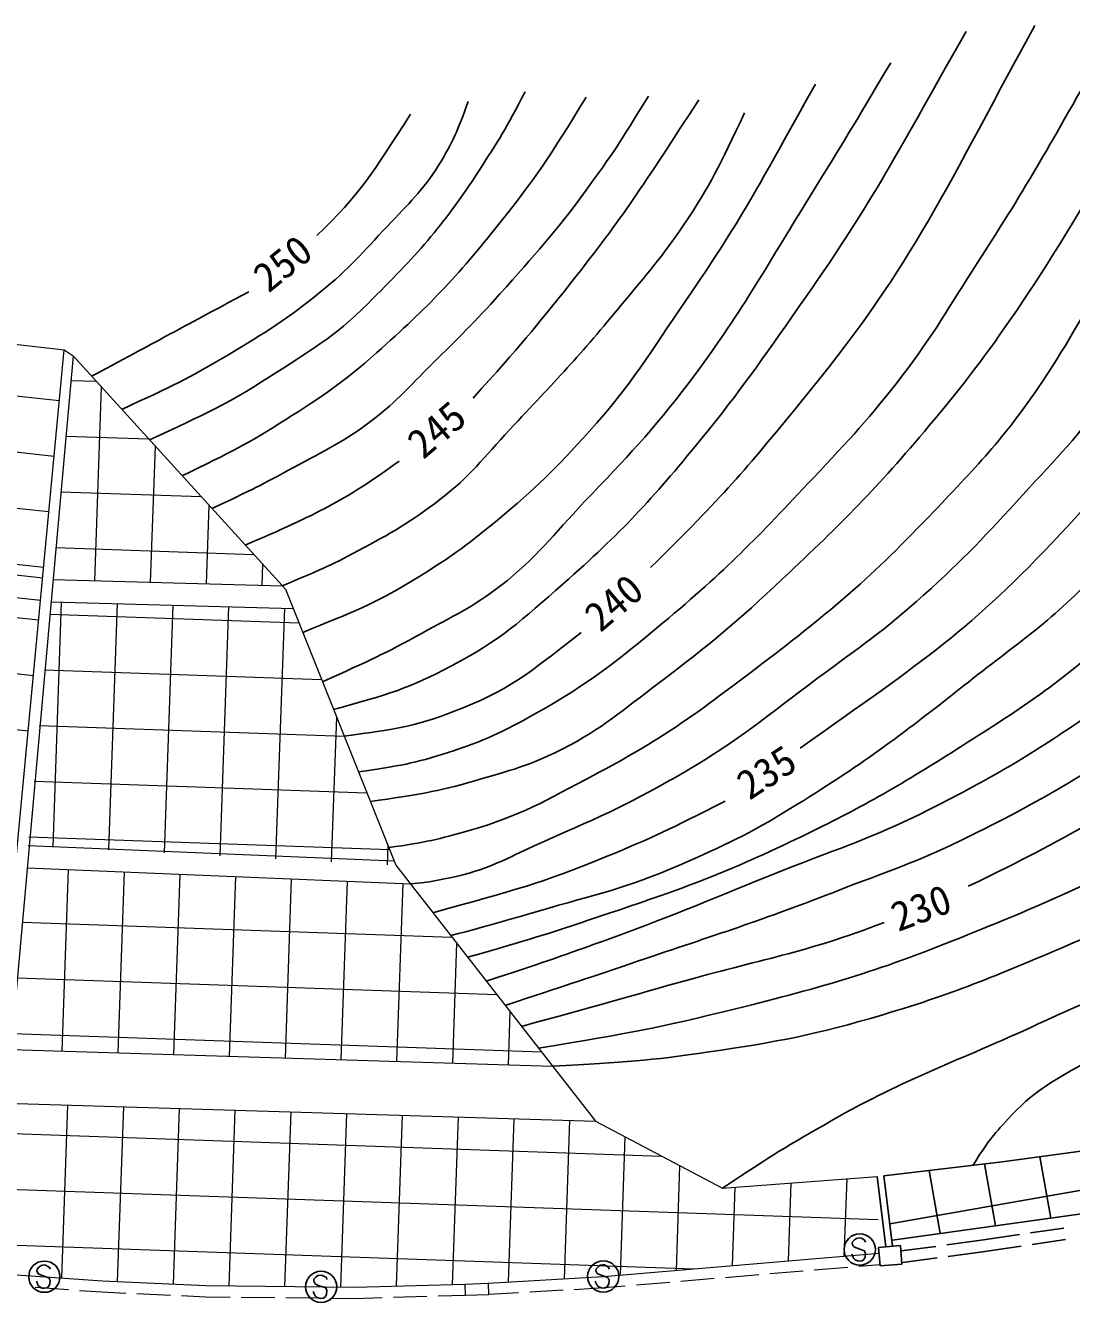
# Model space of a CAD drawing. Units: millimetres, scale not verified. Extents: x 40000 to 680000, y 20000 to 380000.
# Drawn here: x 335598 to 382461, y 282323 to 339518 of the extents above; entities that cross this region are included whole.
import ezdxf
from ezdxf.enums import TextEntityAlignment as Align

# ---------------------------------------------------------------- set-up
doc = ezdxf.new("R2010")
doc.units = ezdxf.units.MM
doc.header["$LTSCALE"] = 1000
for name, color, linetype, lineweight in [('M-BGD', 7, 'Continuous', 25), ('M-STR-STRC', 7, 'Continuous', 25), ('M-WORK', 1, 'Continuous', 13)]:
    doc.layers.add(name, color=color, linetype=linetype, lineweight=lineweight)
doc.styles.add('ＭＳ ゴシック', font='')
doc.styles.get('ＭＳ ゴシック').set_extended_font_data('MS Gothic')

msp = doc.modelspace()

# ---------------------------------------------------------------- linework, layer by layer
at = {"layer": 'M-BGD'}
for p, q in [((379361, 288620), (385147, 289411)), ((374324, 285843), (393495, 289224)), ((381531, 286101), (381046, 288850)), ((374057, 287997), (379361, 288620)), ((379053, 285757), (378565, 288526)), ((374149, 284814), (373759, 287960)), ((374448, 284840), (374057, 287997)), ((376575, 285413), (376078, 288234)), ((382906, 286293), (374545, 285131)), ((382113, 285653), (380629, 285435)), ((374796, 284870), (373812, 284786)), ((374545, 285131), (374413, 285119)), ((374867, 284042), (374796, 284870)), ((376377, 284836), (374838, 284631)), ((378411, 285108), (376872, 284902)), ((380134, 285362), (378411, 285108)), ((380209, 284847), (378480, 284592)), ((382188, 285139), (380704, 284920)), ((373812, 284786), (373883, 283958)), ((376446, 284321), (374907, 284115)), ((378480, 284592), (376941, 284387)), ((373883, 283958), (374867, 284042))]:
    msp.add_line(p, q, dxfattribs=at)
for points, knots in [([(349400, 308882), (351841, 309545), (352738, 309814), (354688, 310836), (356832, 311959), (357867, 312904), (359681, 314506), (362294, 316817), (363647, 318260), (365847, 320967), (367671, 323210), (368592, 324547), (370252, 326913), (373489, 331527), (374366, 333301), (377740, 339247)], [0, 0, 0, 0, 1, 1, 1, 2, 2, 2, 3, 3, 3, 4, 4, 4, 5, 5, 5, 5]), ([(363605, 315240), (366887, 318458), (367835, 319607), (370305, 322614), (375239, 328622), (376424, 331452), (380813, 339518)], [0, 0, 0, 0, 1, 1, 1, 2, 2, 2, 2]), ([(350520, 306088), (352378, 306363), (353004, 306463), (354529, 306954), (356137, 307472), (357003, 307893), (358477, 308716), (360856, 310042), (362059, 311023), (364155, 312762), (366971, 315098), (368390, 316601), (370901, 319263), (372518, 320978), (373429, 321944), (374865, 323815), (376313, 325701), (376953, 326882), (378242, 328880), (380646, 332608), (381338, 333915), (384042, 338644)], [0, 0, 0, 0, 1, 1, 1, 2, 2, 2, 3, 3, 3, 4, 4, 4, 5, 5, 5, 6, 6, 6, 7, 7, 7, 7]), ([(351053, 304758), (353248, 305086), (353940, 305173), (355731, 305690), (357294, 306140), (358194, 306375), (359646, 307109), (361487, 308039), (362350, 308859), (364002, 310094), (366262, 311785), (367475, 312812), (369532, 314744), (372233, 317280), (373704, 318762), (376090, 321596), (377721, 323532), (378577, 324670), (380006, 326759), (381555, 329025), (382311, 330368), (383750, 332706), (385119, 334930), (385546, 335647), (387200, 338432)], [0, 0, 0, 0, 1, 1, 1, 2, 2, 2, 3, 3, 3, 4, 4, 4, 5, 5, 5, 6, 6, 6, 7, 7, 7, 8, 8, 8, 8]), ([(348903, 310122), (351049, 311096), (351669, 311363), (353367, 312304), (354774, 313083), (355621, 313446), (356891, 314433), (358524, 315702), (359212, 316676), (360635, 318177), (362550, 320198), (363656, 321314), (365333, 323536), (367681, 326647), (368710, 328594), (370766, 331905), (372198, 334212), (372656, 334964), (374363, 337852)], [0, 0, 0, 0, 1, 1, 1, 2, 2, 2, 3, 3, 3, 4, 4, 4, 5, 5, 5, 6, 6, 6, 6]), ([(356241, 296716), (358752, 297537), (359419, 297769), (361438, 298496), (364394, 299560), (366014, 300253), (368926, 301432), (371746, 302574), (373404, 303047), (376120, 304418), (378913, 305826), (380429, 306729), (383021, 308480), (385217, 309963), (386365, 310911), (388454, 312542), (391583, 314986), (393377, 316309), (396382, 318905), (397944, 320254), (398629, 321238), (400298, 322453), (402507, 324061), (404027, 324522), (406464, 325756), (409245, 327165), (410865, 327825), (413659, 329207), (415992, 330361), (417361, 330897), (419605, 332217), (422618, 333988), (423609, 334880), (426824, 337503)], [0, 0, 0, 0, 1, 1, 1, 2, 2, 2, 3, 3, 3, 4, 4, 4, 5, 5, 5, 6, 6, 6, 7, 7, 7, 8, 8, 8, 9, 9, 9, 10, 10, 10, 11, 11, 11, 11]), ([(348016, 312336), (350341, 313276), (351108, 313562), (352927, 314653), (354496, 315595), (355334, 316204), (356744, 317369), (358463, 318791), (359359, 319679), (360855, 321334), (362767, 323448), (363571, 324859), (365187, 327207), (367687, 330841), (368384, 332230), (370986, 336897)], [0, 0, 0, 0, 1, 1, 1, 2, 2, 2, 3, 3, 3, 4, 4, 4, 5, 5, 5, 5]), ([(351878, 302698), (353544, 302936), (354094, 303068), (355476, 303459), (357770, 304108), (358944, 304829), (361055, 305938), (364052, 307514), (365602, 308654), (368298, 310702), (371512, 313142), (373277, 314596), (376064, 317513), (378187, 319735), (379416, 320982), (381130, 323533), (383617, 327236), (384438, 329670), (386929, 333371), (387926, 334851), (388258, 335364), (389548, 337115)], [0, 0, 0, 0, 1, 1, 1, 2, 2, 2, 3, 3, 3, 4, 4, 4, 5, 5, 5, 6, 6, 6, 7, 7, 7, 7]), ([(355407, 297786), (358193, 298574), (358963, 298820), (361212, 299575), (364636, 300726), (366568, 301378), (369826, 302936), (372662, 304292), (374216, 305141), (376874, 306819), (379577, 308525), (381118, 309474), (383563, 311534), (385785, 313407), (386812, 314696), (388897, 316722), (391705, 319448), (393169, 321092), (396092, 323696), (397557, 325001), (398382, 325757), (400056, 326779), (402785, 328445), (404622, 328786), (407544, 330083), (411534, 331853), (413900, 332576), (417749, 334634), (419492, 335567), (420106, 335886), (422153, 337130)], [0, 0, 0, 0, 1, 1, 1, 2, 2, 2, 3, 3, 3, 4, 4, 4, 5, 5, 5, 6, 6, 6, 7, 7, 7, 8, 8, 8, 9, 9, 9, 10, 10, 10, 10]), ([(359213, 292903), (362515, 293079), (363501, 293148), (366222, 293545), (369298, 293993), (371025, 294321), (374004, 295209), (377430, 296229), (379278, 297040), (382568, 298439), (384992, 299469), (386372, 300032), (388637, 301375), (390079, 302230), (390765, 302896), (392161, 303822), (394972, 305689), (396556, 306730), (399502, 308374), (401855, 309687), (403268, 310254), (405767, 311262), (408957, 312548), (410865, 312938), (414136, 314002), (416620, 314810), (418095, 315037), (420499, 316058), (422632, 316964), (423781, 317602), (425735, 318848), (428364, 320522), (429615, 321778), (432147, 323595), (434590, 325348), (435854, 326501), (438460, 328000), (439975, 328871), (440909, 329224), (442572, 329762), (445579, 330735), (447377, 330895), (450500, 331377), (454135, 331938), (456210, 331963), (459848, 332503), (463762, 333083), (465960, 333403), (469832, 334216), (472128, 334697), (473397, 335051), (475656, 335684), (477487, 336197), (478087, 336379), (480318, 337085)], [0, 0, 0, 0, 1, 1, 1, 2, 2, 2, 3, 3, 3, 4, 4, 4, 5, 5, 5, 6, 6, 6, 7, 7, 7, 8, 8, 8, 9, 9, 9, 10, 10, 10, 11, 11, 11, 12, 12, 12, 13, 13, 13, 14, 14, 14, 15, 15, 15, 16, 16, 16, 17, 17, 17, 18, 18, 18, 18]), ([(341152, 320959), (343713, 322144), (344529, 322504), (346527, 323781), (348335, 324936), (349408, 325551), (350932, 327060), (353092, 329199), (354268, 330482), (355924, 333031), (356792, 334367), (357117, 334874), (357980, 336555)], [0, 0, 0, 0, 1, 1, 1, 2, 2, 2, 3, 3, 3, 4, 4, 4, 4]), ([(342619, 319347), (344839, 320433), (345522, 320760), (347262, 321872), (348921, 322933), (349855, 323547), (351324, 324858), (353664, 326946), (354906, 328223), (356854, 330682), (358511, 332772), (359058, 333608), (360721, 336310)], [0, 0, 0, 0, 1, 1, 1, 2, 2, 2, 3, 3, 3, 4, 4, 4, 4]), ([(363510, 336359), (362265, 334330), (361885, 333742), (360721, 332150), (359326, 330244), (358433, 329257), (356854, 327501), (355697, 326213), (355004, 325533), (353771, 324319), (352778, 323342), (352279, 322723), (351177, 321872), (349887, 320876), (349032, 320505), (347604, 319719), (346205, 318949), (345711, 318714), (343951, 317884)], [0, 0, 0, 0, 1, 1, 1, 2, 2, 2, 3, 3, 3, 4, 4, 4, 5, 5, 5, 6, 6, 6, 6]), ([(352850, 301068), (353790, 301159), (354101, 301230), (354888, 301407), (356534, 301779), (357355, 302331), (358902, 303006), (361404, 304098), (362812, 304723), (365166, 306106), (367607, 307539), (368818, 308591), (371088, 310282), (372977, 311689), (374085, 312425), (375836, 314002), (377674, 315657), (378620, 316679), (380289, 318504), (381834, 320194), (382773, 321096), (384075, 322979), (385339, 324807), (385759, 326011), (386848, 327950), (388042, 330078), (388642, 331311), (389931, 333383), (390491, 334283), (390639, 334949), (391448, 335634), (392056, 336149), (392401, 336331), (393210, 336662)], [0, 0, 0, 0, 1, 1, 1, 2, 2, 2, 3, 3, 3, 4, 4, 4, 5, 5, 5, 6, 6, 6, 7, 7, 7, 8, 8, 8, 9, 9, 9, 10, 10, 10, 11, 11, 11, 11]), ([(357088, 295630), (359811, 296520), (360507, 296755), (362693, 297495), (366262, 298705), (368284, 299327), (371796, 300693), (374198, 301627), (375588, 302061), (377898, 303205), (381429, 304955), (383310, 306140), (386609, 308295), (391350, 311392), (393769, 313471), (398388, 316746), (400539, 318271), (401670, 319242), (403931, 320600), (407647, 322834), (410096, 323388), (413988, 325299), (417511, 327028), (419626, 327756), (422945, 329850), (426603, 332159), (427847, 333337), (431607, 336751)], [0, 0, 0, 0, 1, 1, 1, 2, 2, 2, 3, 3, 3, 4, 4, 4, 5, 5, 5, 6, 6, 6, 7, 7, 7, 8, 8, 8, 9, 9, 9, 9]), ([(358581, 293714), (362767, 294400), (363995, 294627), (367406, 295476), (371413, 296474), (373656, 297117), (377488, 298658), (382041, 300489), (384575, 301631), (388793, 304139), (391743, 305893), (393089, 307344), (395988, 309180), (398961, 311063), (400632, 312141), (403819, 313634), (408242, 315706), (411135, 315841), (415614, 317794), (418545, 319072), (420219, 319760), (422955, 321416), (426967, 323843), (429071, 325432), (432890, 328153), (435328, 329890), (436413, 331298), (439057, 332701), (442256, 334399), (444432, 334489), (447977, 335234), (451001, 335869), (452106, 336021), (455795, 336445)], [0, 0, 0, 0, 1, 1, 1, 2, 2, 2, 3, 3, 3, 4, 4, 4, 5, 5, 5, 6, 6, 6, 7, 7, 7, 8, 8, 8, 9, 9, 9, 10, 10, 10, 11, 11, 11, 11]), ([(339909, 322325), (342185, 323376), (342876, 323688), (344668, 324760), (346356, 325770), (347300, 326359), (348828, 327598), (350098, 328629), (350697, 329339), (351813, 330535), (352767, 331557), (353380, 332086), (354113, 333276), (354755, 334317), (354948, 334790), (355435, 336114)], [0, 0, 0, 0, 1, 1, 1, 2, 2, 2, 3, 3, 3, 4, 4, 4, 5, 5, 5, 5]), ([(355648, 322828), (357798, 325215), (358390, 325924), (360036, 328000), (362462, 331058), (363170, 332230), (365768, 336187)], [0, 0, 0, 0, 1, 1, 1, 2, 2, 2, 2]), ([(377829, 300962), (380569, 302280), (381335, 302715), (383533, 303931), (388340, 306590), (390650, 308709), (395305, 311625), (398239, 313463), (399860, 314546), (402940, 316128), (405787, 317590), (407535, 318086), (410428, 319456), (414653, 321457), (417153, 322349), (421149, 324775), (423872, 326429), (425301, 327512), (427866, 329400), (431264, 331902), (432343, 332880), (436236, 336228)], [0, 0, 0, 0, 1, 1, 1, 2, 2, 2, 3, 3, 3, 4, 4, 4, 5, 5, 5, 6, 6, 6, 7, 7, 7, 7]), ([(378042, 288465), (378662, 289458), (378930, 289798), (379624, 290549), (380718, 291734), (381547, 292203), (382952, 292996), (384631, 293944), (385696, 294227), (387455, 295019), (389250, 295828), (390283, 296225), (392050, 297095), (394115, 298111), (395245, 298737), (397243, 299881), (399358, 301092), (400427, 301967), (402561, 303143), (404653, 304297), (405849, 304923), (408075, 305786), (411000, 306920), (412760, 307201), (415743, 308168), (419404, 309355), (421512, 309876), (425075, 311333), (428304, 312654), (430065, 313520), (433167, 315118), (436736, 316957), (438596, 318251), (442172, 320077), (444452, 321242), (445717, 321942), (448110, 322851), (450621, 323804), (452109, 324104), (454701, 324808), (458716, 325899), (461025, 326276), (465044, 327353), (468737, 328343), (470820, 328866), (474441, 330094), (476451, 330776), (477534, 331280), (479498, 332085), (481344, 332840), (482290, 333490), (484189, 334099), (486369, 334799), (487669, 334923), (489931, 335274), (491905, 335580), (493024, 335751), (495021, 335763), (497372, 335778), (498689, 335603), (501025, 335339), (504610, 334934), (506632, 334721), (510161, 333969), (513910, 333170), (515974, 332555), (519655, 331489), (523601, 330347), (525776, 329590), (529672, 328291), (533152, 327132), (535111, 326508), (538547, 325224), (541072, 324282), (541895, 323961), (544974, 322713)], [0, 0, 0, 0, 1, 1, 1, 2, 2, 2, 3, 3, 3, 4, 4, 4, 5, 5, 5, 6, 6, 6, 7, 7, 7, 8, 8, 8, 9, 9, 9, 10, 10, 10, 11, 11, 11, 12, 12, 12, 13, 13, 13, 14, 14, 14, 15, 15, 15, 16, 16, 16, 17, 17, 17, 18, 18, 18, 19, 19, 19, 20, 20, 20, 21, 21, 21, 22, 22, 22, 23, 23, 23, 24, 24, 24, 25, 25, 25, 25]), ([(347099, 314425), (348718, 315091), (349203, 315303), (350492, 315987), (351986, 316780), (352816, 317262), (354162, 318287), (355539, 319335), (356110, 320158), (357295, 321419), (359315, 323570), (360462, 324768), (362336, 327048), (363443, 328395), (364098, 329128), (365076, 330572), (366334, 332427), (366669, 333212), (367817, 335613)], [0, 0, 0, 0, 1, 1, 1, 2, 2, 2, 3, 3, 3, 4, 4, 4, 5, 5, 5, 6, 6, 6, 6]), ([(366821, 287441), (369059, 288942), (369751, 289344), (371694, 290454), (375159, 292431), (377324, 293108), (380944, 294785), (385555, 296920), (388293, 297803), (392764, 300218), (397776, 302924), (399872, 305732), (405097, 307999), (409571, 309941), (412521, 309731), (417137, 311303), (420731, 312527), (422830, 313088), (426167, 314900), (431633, 317869), (434018, 320677), (439528, 323563), (442990, 325376), (445246, 325700), (448998, 326793), (454496, 328395), (457735, 328661), (463314, 329950), (467942, 331020), (470610, 331362), (475133, 332813), (477949, 333716), (478942, 334055), (482254, 335383)], [0, 0, 0, 0, 1, 1, 1, 2, 2, 2, 3, 3, 3, 4, 4, 4, 5, 5, 5, 6, 6, 6, 7, 7, 7, 8, 8, 8, 9, 9, 9, 10, 10, 10, 11, 11, 11, 11]), ([(354652, 298755), (356552, 299260), (357056, 299405), (358587, 299857), (361074, 300590), (362527, 300867), (364900, 301912), (366903, 302795), (368030, 303308), (369892, 304457), (373044, 306401), (374722, 307642), (377625, 309939), (379998, 311816), (381457, 312744), (383547, 314931), (386641, 318168), (387994, 320320), (390913, 323716), (392308, 325339), (392918, 326426), (394535, 327827), (395593, 328744), (396224, 329247), (397471, 329883), (398938, 330631), (399878, 330781), (401423, 331351), (405312, 332786), (406550, 333216), (411408, 334948)], [0, 0, 0, 0, 1, 1, 1, 2, 2, 2, 3, 3, 3, 4, 4, 4, 5, 5, 5, 6, 6, 6, 7, 7, 7, 8, 8, 8, 9, 9, 9, 10, 10, 10, 10]), ([(370310, 307155), (375921, 311132), (377943, 312441), (381971, 316750), (385311, 320323), (386757, 322699), (389606, 326673), (390823, 328371), (391176, 329549), (392469, 331188), (393054, 331929), (393392, 332352), (394121, 332950), (395161, 333804), (395784, 333965), (397206, 334481)], [0, 0, 0, 0, 1, 1, 1, 2, 2, 2, 3, 3, 3, 4, 4, 4, 5, 5, 5, 5]), ([(349876, 307693), (352279, 308001), (353223, 308162), (355210, 308960), (357484, 309873), (358560, 310835), (360496, 312337)], [0, 0, 0, 0, 1, 1, 1, 2, 2, 2, 2]), ([(353853, 299780), (357522, 300805), (358648, 301069), (361581, 302277), (363718, 303156), (364475, 303509), (366939, 304784)], [0, 0, 0, 0, 1, 1, 1, 2, 2, 2, 2]), ([(357821, 294689), (361245, 295631), (362116, 295874), (364863, 296654), (368464, 297678), (370572, 297990), (374064, 299341)], [0, 0, 0, 0, 1, 1, 1, 2, 2, 2, 2])]:
    msp.add_open_spline(points, degree=3, knots=knots, dxfattribs=at)
for points in [[(348643, 330109), (350598, 331948), (351146, 332940), (352852, 335542)], [(338561, 323807), (342082, 325702), (342082, 325702), (345602, 327596)], [(345446, 316241), (348674, 317652), (349854, 318198), (352333, 320000)]]:
    msp.add_open_spline(points, degree=3, dxfattribs=at)
at = {"layer": 'M-STR-STRC'}
for p, q in [((372653, 285032), (372642, 284953)), ((372642, 284953), (372702, 284825)), ((372743, 285129), (372653, 285032)), ((372835, 285194), (372743, 285129)), ((372951, 285218), (372835, 285194)), ((373032, 285207), (372951, 285218)), ((373133, 285156), (373032, 285207)), ((373210, 285104), (373133, 285156)), ((373234, 285026), (373210, 285104)), ((372645, 284410), (372617, 284487)), ((372704, 284286), (372645, 284410)), ((372702, 284825), (372808, 284774)), ((372776, 284235), (372704, 284286)), ((372808, 284774), (373181, 284642)), ((373217, 284362), (373167, 284258)), ((373181, 284642), (373237, 284522)), ((373237, 284522), (373217, 284362)), ((336121, 283817), (336110, 283738)), ((336110, 283738), (336170, 283610)), ((336210, 283915), (336121, 283817)), ((336302, 283980), (336210, 283915)), ((336418, 284003), (336302, 283980)), ((336499, 283992), (336418, 284003)), ((336600, 283941), (336499, 283992)), ((336677, 283889), (336600, 283941)), ((336702, 283811), (336677, 283889)), ((361164, 283827), (361152, 283747)), ((361152, 283747), (361213, 283620)), ((361253, 283924), (361164, 283827)), ((361345, 283989), (361253, 283924)), ((361461, 284013), (361345, 283989)), ((361542, 284001), (361461, 284013)), ((361643, 283951), (361542, 284001)), ((361720, 283899), (361643, 283951)), ((361745, 283821), (361720, 283899)), ((372878, 284182), (372776, 284235)), ((372963, 284170), (372878, 284182)), ((373080, 284191), (372963, 284170)), ((373167, 284258), (373080, 284191)), ((336112, 283195), (336084, 283272)), ((336171, 283071), (336112, 283195)), ((336170, 283610), (336275, 283559)), ((336275, 283559), (336648, 283428)), ((336684, 283148), (336634, 283043)), ((336648, 283428), (336704, 283307)), ((336704, 283307), (336684, 283148)), ((348520, 283363), (348509, 283284)), ((348509, 283284), (348569, 283156)), ((348610, 283461), (348520, 283363)), ((348569, 283156), (348675, 283105)), ((348702, 283526), (348610, 283461)), ((348818, 283549), (348702, 283526)), ((348899, 283538), (348818, 283549)), ((349000, 283487), (348899, 283538)), ((349077, 283435), (349000, 283487)), ((349101, 283357), (349077, 283435)), ((361155, 283205), (361127, 283282)), ((361214, 283081), (361155, 283205)), ((361213, 283620), (361318, 283568)), ((361318, 283568), (361691, 283437)), ((361727, 283157), (361677, 283053)), ((361691, 283437), (361747, 283316)), ((361747, 283316), (361727, 283157)), ((336243, 283020), (336171, 283071)), ((336345, 282967), (336243, 283020)), ((336430, 282956), (336345, 282967)), ((336547, 282976), (336430, 282956)), ((336634, 283043), (336547, 282976)), ((348511, 282741), (348484, 282818)), ((348570, 282617), (348511, 282741)), ((348642, 282566), (348570, 282617)), ((348745, 282513), (348642, 282566)), ((348675, 283105), (349047, 282974)), ((349034, 282589), (348946, 282522)), ((349083, 282694), (349034, 282589)), ((349047, 282974), (349104, 282853)), ((349104, 282853), (349083, 282694)), ((361286, 283029), (361214, 283081)), ((361388, 282977), (361286, 283029)), ((361473, 282965), (361388, 282977)), ((361590, 282985), (361473, 282965)), ((361677, 283053), (361590, 282985)), ((348829, 282502), (348745, 282513)), ((348946, 282522), (348829, 282502))]:
    msp.add_line(p, q, dxfattribs=at)
for centre in [(372974, 284692), (336441, 283477), (348841, 283023), (361484, 283487)]:
    msp.add_circle(centre, 700, dxfattribs=at)
at = {"layer": 'M-WORK'}
for p, q in [((299268, 329401), (337322, 324985)), ((298983, 326842), (337112, 322723)), ((333423, 283694), (337322, 324985)), ((337322, 324985), (337725, 324725)), ((298706, 324358), (336880, 320233)), ((337725, 324725), (334042, 283649)), ((337725, 324725), (347241, 314268)), ((337626, 323623), (338764, 323583)), ((338704, 314653), (339007, 323316)), ((298429, 321873), (336648, 317744)), ((337403, 321129), (341115, 321000)), ((341204, 314585), (341416, 320669)), ((298152, 319388), (336416, 315254)), ((298096, 318888), (336372, 314781)), ((337179, 318636), (343467, 318416)), ((343703, 314517), (343825, 318022)), ((297990, 317893), (336265, 313787)), ((297895, 317037), (336183, 312900)), ((336955, 316142), (345818, 315832)), ((346202, 314449), (346234, 315375)), ((336827, 314704), (347099, 314425)), ((297620, 314552), (335952, 310411)), ((347241, 314268), (352195, 301907)), ((336737, 313706), (347585, 313411)), ((336830, 302735), (337213, 313693)), ((339327, 302601), (339712, 313625)), ((341824, 302466), (342211, 313557)), ((344321, 302332), (344710, 313489)), ((336685, 313152), (347845, 312763)), ((346817, 302197), (347209, 313421)), ((297345, 312067), (335722, 307921)), ((336451, 310659), (348861, 310226)), ((349314, 302063), (349540, 308532)), ((336216, 308166), (349878, 307689)), ((335982, 305672), (350895, 305152)), ((335748, 303179), (351912, 302615)), ((335712, 302795), (352118, 302100)), ((351811, 301928), (351841, 302791)), ((335669, 301796), (352850, 301068)), ((337244, 293576), (337529, 301717)), ((339743, 293500), (340026, 301612)), ((342242, 293423), (342524, 301506)), ((352195, 301907), (361130, 290443)), ((344741, 293346), (345022, 301400)), ((347240, 293270), (347520, 301294)), ((349739, 293193), (350018, 301188)), ((352237, 293117), (352515, 301082)), ((335451, 299360), (354704, 298688)), ((354736, 293040), (354924, 298407)), ((335227, 296867), (356709, 296116)), ((357235, 292964), (357318, 295335)), ((335004, 294373), (358713, 293545)), ((334938, 293647), (359213, 292903)), ((334724, 291252), (361130, 290443)), ((337229, 283421), (337500, 291167)), ((339725, 283260), (339998, 291091)), ((342223, 283145), (342497, 291014)), ((344721, 283067), (344996, 290937)), ((347222, 283040), (347495, 290861)), ((349722, 283014), (349994, 290784)), ((352226, 283061), (352493, 290708)), ((354730, 283133), (354992, 290631)), ((357235, 283243), (357490, 290555)), ((359742, 283387), (359989, 290478)), ((361130, 290443), (366821, 287441)), ((334603, 289910), (364094, 288880)), ((362249, 283551), (362465, 289739)), ((364758, 283762), (364921, 288443)), ((366821, 287441), (373759, 287960)), ((372284, 284396), (372405, 287858)), ((334380, 287416), (373801, 286039)), ((367267, 283974), (367389, 287483)), ((369776, 284185), (369897, 287671)), ((334156, 284922), (365522, 283827)), ((361494, 283487), (373847, 284528)), ((368947, 283613), (370442, 283739)), ((370940, 283781), (372435, 283907)), ((372933, 283949), (373879, 284029)), ((334571, 283611), (339041, 283291)), ((339041, 283291), (343676, 283078)), ((350354, 283007), (355292, 283149)), ((355292, 283149), (356322, 283191)), ((355313, 282630), (355292, 283149)), ((356322, 283191), (361484, 283487)), ((356322, 283191), (356343, 282671)), ((362969, 283110), (364463, 283236)), ((364961, 283278), (366456, 283404)), ((366954, 283446), (368449, 283572)), ((336025, 283006), (337522, 282899)), ((338020, 282863), (339012, 282792)), ((339012, 282792), (340088, 282743)), ((340588, 282720), (342086, 282651)), ((342586, 282628), (343662, 282578)), ((343662, 282578), (344761, 282567)), ((343676, 283078), (350354, 283007)), ((345261, 282561), (346761, 282545)), ((352083, 282557), (353582, 282600)), ((354082, 282614), (355306, 282649)), ((356343, 282671), (355313, 282630)), ((356350, 282691), (357690, 282768)), ((358189, 282797), (359686, 282883)), ((360185, 282911), (361525, 282988)), ((361525, 282988), (362470, 283068)), ((347260, 282540), (348760, 282524)), ((349260, 282519), (350359, 282507)), ((350359, 282507), (351583, 282542))]:
    msp.add_line(p, q, dxfattribs=at)

# ---------------------------------------------------------------- texts
at = {"layer": 'M-BGD', "style": 'ＭＳ ゴシック'}
for s, rotation, p in [('250', 39.091, (346071, 328020)), ('245', 40.482, (352990, 320551)), ('240', 40.482, (360927, 312799)), ('235', 33.222, (367668, 305341)), ('230', 20.656, (374462, 299530))]:
    msp.add_text(s, height=1320, rotation=rotation, dxfattribs=at).set_placement(p, align=Align.MIDDLE_LEFT)

doc.saveas('drawing.dxf')
